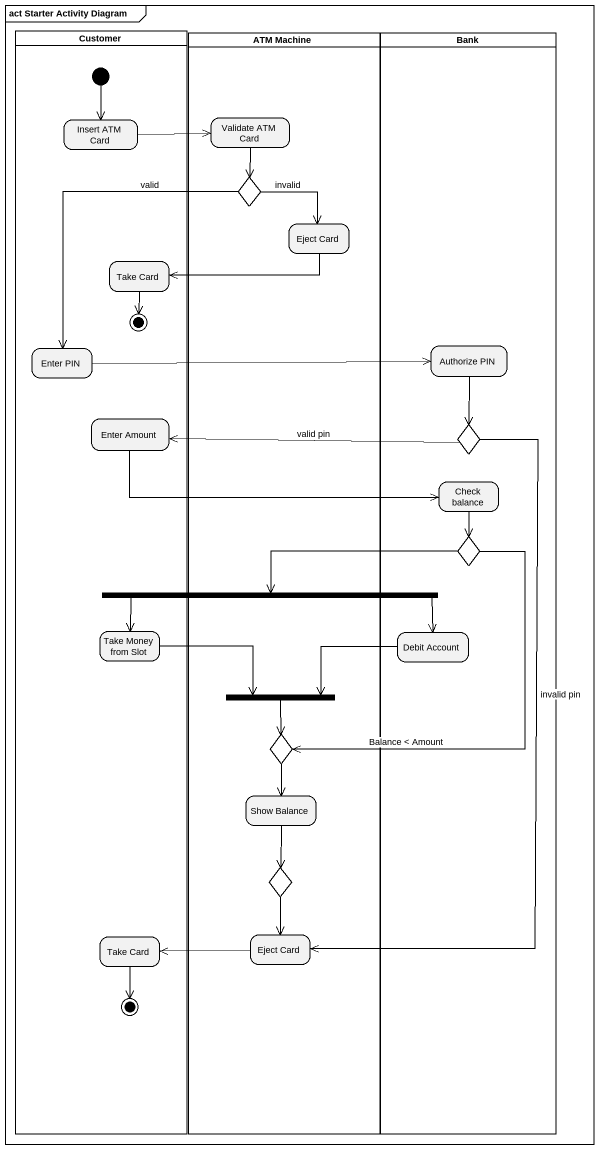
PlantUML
@startuml
mainframe act Starter Activity Diagram
hide empty description
state Customer <<partition>> {
  state "Insert ATM Card" as Insert_ATM_Card
  state "Take Card" as Take_Card
  state final1 <<end>>
  state "Enter PIN" as Enter_PIN
  state "Enter Amount" as Enter_Amount
  state "Take Money from Slot" as Take_Money_from_Slot
  state "Take Card" as Take_Card_2
  state final2 <<end>>
  [*] --> Insert_ATM_Card
}
state "ATM Machine" as ATM_Machine <<partition>> {
  state "Validate ATM Card" as Validate_ATM_Card
  state choice1 <<choice>>
  state "Eject Card" as Eject_Card
  state fork2 <<join>>
  state choice4 <<choice>>
  state "Show Balance" as Show_Balance
  state choice5 <<choice>>
  state "Eject Card" as Eject_Card_2
}
state Bank <<partition>> {
  state "Authorize PIN" as Authorize_PIN
  state choice2 <<choice>>
  state "Check balance" as Check_balance
  state choice3 <<choice>>
  state "Debit Account" as Debit_Account
}
state fork1 <<fork>>
Insert_ATM_Card -right-> Validate_ATM_Card
Validate_ATM_Card --> choice1
choice1 --> Eject_Card : invalid
choice1 --> Enter_PIN : valid
Eject_Card -left-> Take_Card
Take_Card --> final1
Enter_PIN -right-> Authorize_PIN
Authorize_PIN --> choice2
Enter_Amount -right-> Check_balance
choice2 -left-> Enter_Amount : valid pin
choice2 --> Eject_Card_2 : invalid pin
Check_balance --> choice3
choice3 -left-> fork1
choice3 --> choice4 : Balance < Amount
fork1 -left-> Take_Money_from_Slot
fork1 -right-> Debit_Account
Take_Money_from_Slot -right-> fork2
Debit_Account -left-> fork2
fork2 --> choice4
choice4 --> Show_Balance
Show_Balance --> choice5
choice5 --> Eject_Card_2
Take_Card_2 --> final2
Eject_Card_2 -left-> Take_Card_2
@enduml
